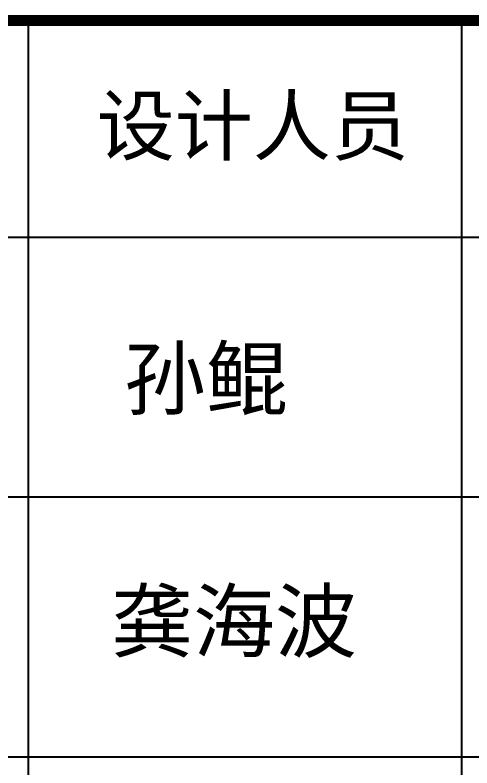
# Model space of a CAD drawing. Extents: x 69728788 to 149766163, y 20718153 to 43663798.
# Drawn here: x 74924950 to 74928101, y 21455026 to 21460219 of the extents above; entities that cross this region are included whole.
import ezdxf

# ---------------------------------------------------------------- set-up
doc = ezdxf.new("R2010")
doc.units = 0
doc.header["$LTSCALE"] = 1000
doc.header["$MEASUREMENT"] = 0
doc.layers.add('图框', color=253, linetype='CONTINUOUS')
doc.styles.add('STYLE-黑体', font='simhei.ttf')

msp = doc.modelspace()

# ---------------------------------------------------------------- linework, layer by layer
at = {"layer": '图框', "color": 0}
for p, q in [((74922055.1, 21458687.7), (74931068.9, 21458687.7)), ((74922055.1, 21458687.7), (74931068.9, 21458687.7)), ((74922055.1, 21456894.9), (74931068.9, 21456894.9)), ((74922055.1, 21455102.1), (74931068.9, 21455102.1))]:
    msp.add_line(p, q, dxfattribs=at)
at = {"layer": '图框', "color": 0, "const_width": 75}
msp.add_lwpolyline([(74922055.1, 21460181.7), (74931068.9, 21460181.7), (74931068.9, 21444942.9), (74922055.1, 21444942.9)], close=True, dxfattribs=at)
at = {"layer": '图框', "color": 0}
for points in [[(74925043.1, 21458687.7), (74925043.1, 21460181.7)], [(74928031.1, 21458687.7), (74928031.1, 21460181.7)], [(74925043.1, 21450022.5), (74925043.1, 21458687.7)], [(74928031.1, 21450022.5), (74928031.1, 21458687.7)]]:
    msp.add_lwpolyline(points, dxfattribs=at)

# ---------------------------------------------------------------- texts
at = {"layer": '图框', "color": 0, "style": 'STYLE-黑体'}
msp.add_text('设计人员', height=394.42, dxfattribs=at).set_placement((74925513.8, 21459259))
at = {"layer": '图框', "color": 4, "style": 'STYLE-黑体'}
for s, p in [('孙鲲', (74925701.3, 21457504.7)), ('龚海波', (74925612.7, 21455830.9))]:
    msp.add_text(s, height=414.14, dxfattribs=at).set_placement(p)

doc.saveas('drawing.dxf')
